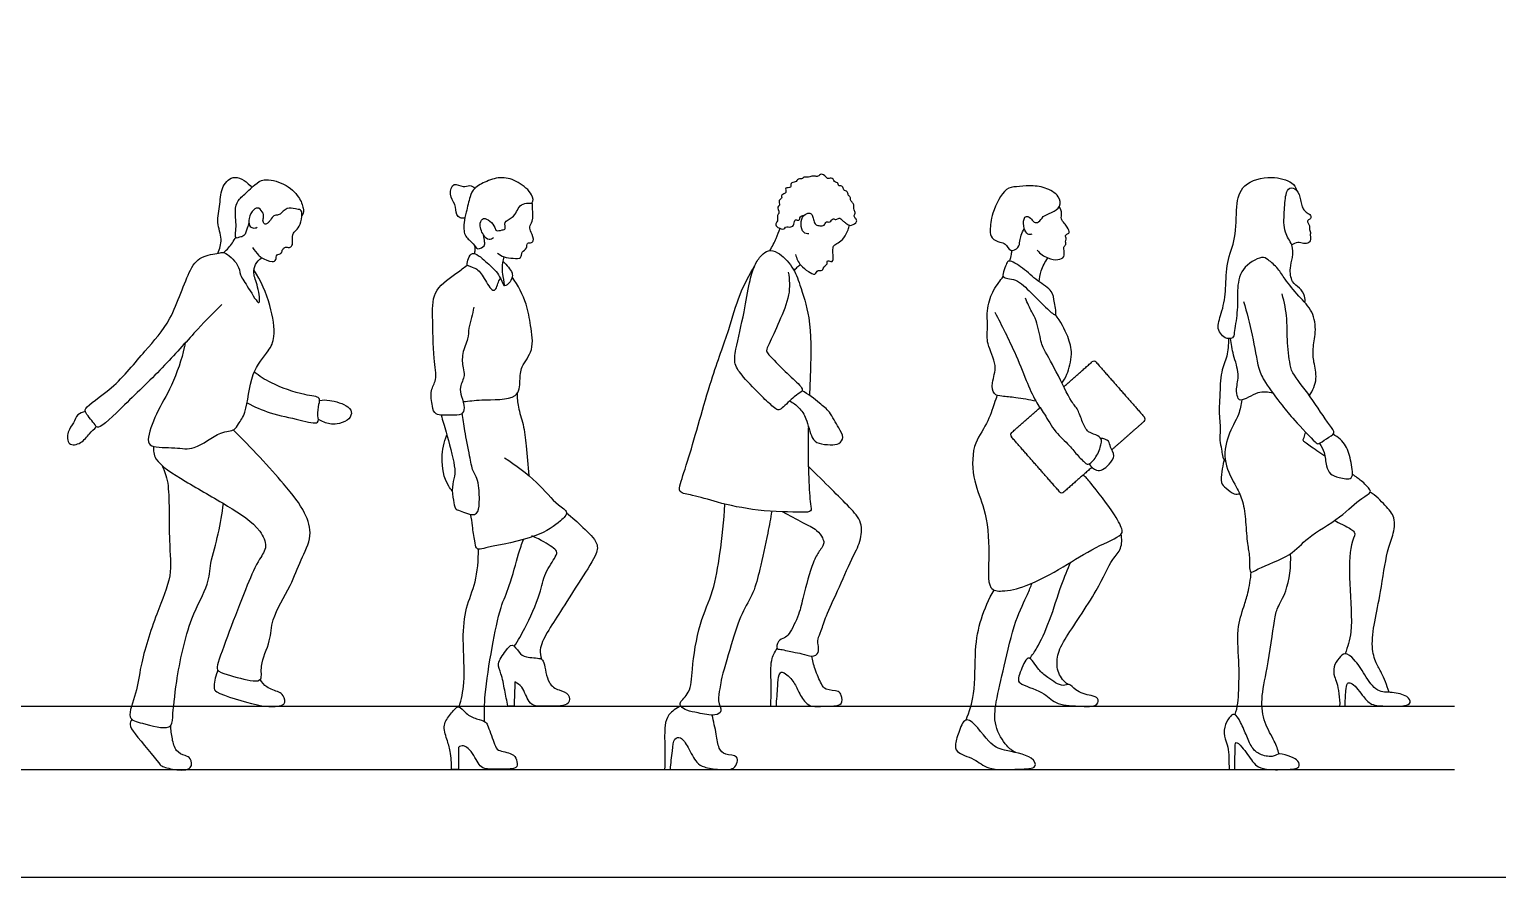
# Model space of a CAD drawing. Header units: millimetres. Extents: x 10.5 to 29.6, y 6 to 18.8.
# Drawn here: x 14.734 to 18.872, y 5.966 to 8.355 of the extents above; entities that cross this region are included whole.
import ezdxf

# ---------------------------------------------------------------- set-up
doc = ezdxf.new("R2010")
doc.units = ezdxf.units.MM
for name, color, linetype, true_color in [('AG-DIAGRAM', 7, 'Continuous', 0xfecc66), ('AG-GUIDE', 7, 'Continuous', 0xcccccc), ('AG-PEOPLE', 7, 'Continuous', 0x66ccff), ('X-VPRT', 6, 'Continuous', 0xff00ff)]:
    doc.layers.add(name, color=color, linetype=linetype, true_color=true_color)

msp = doc.modelspace()

# ---------------------------------------------------------------- linework, layer by layer
at = {"layer": 'AG-DIAGRAM'}
msp.add_line((10.8256, 6.2705), (18.7504, 6.2705), dxfattribs=at)
at = {"layer": 'AG-GUIDE'}
msp.add_line((10.8256, 6.4483), (18.7504, 6.4483), dxfattribs=at)
at = {"layer": 'AG-PEOPLE'}
for p, q in [((16.824, 6.4483), (16.8396, 6.4483)), ((18.4269, 6.4483), (18.4426, 6.4483)), ((18.1153, 6.2705), (18.1319, 6.2705))]:
    msp.add_line(p, q, dxfattribs=at)
for centre, start, end in [((17.7344, 7.4119), 41.2981, 131.2981), ((17.8701, 7.2574), 311.2981, 41.2981), ((17.5081, 7.2131), 131.2981, 221.2981), ((17.6438, 7.0586), 221.2981, 311.2981)]:
    msp.add_arc(centre, 0.00857, start, end, dxfattribs=at)
for points, knots in [([(16.9308, 7.7796), (16.9258, 7.7797), (16.9133, 7.781), (16.9067, 7.8071), (16.9137, 7.8329), (16.9312, 7.8392), (16.9405, 7.8346), (16.9432, 7.8236), (16.9465, 7.8102), (16.9509, 7.8041), (16.9615, 7.8014), (16.9753, 7.8013), (16.9787, 7.8162), (16.9913, 7.8093), (16.9984, 7.8256), (17.0077, 7.8165), (17.0168, 7.8273), (17.0246, 7.8168), (17.0313, 7.8127), (17.0403, 7.8053), (17.0503, 7.8009), (17.0689, 7.8132), (17.0637, 7.8226), (17.0563, 7.8284), (17.0639, 7.8376), (17.0577, 7.8467), (17.0573, 7.8536), (17.0588, 7.8618), (17.0527, 7.8681), (17.0475, 7.8749), (17.0493, 7.8812), (17.0423, 7.8875), (17.0416, 7.8913), (17.0383, 7.9012), (17.0298, 7.9001), (17.0272, 7.9114), (17.0216, 7.9151), (17.0142, 7.9127), (17.0127, 7.9261), (17.004, 7.9217), (16.9988, 7.9403), (16.9844, 7.9329), (16.9791, 7.9402), (16.9658, 7.9516), (16.957, 7.9386), (16.9467, 7.9434), (16.9335, 7.9402), (16.9274, 7.9377), (16.9169, 7.9405), (16.9136, 7.933), (16.901, 7.9354), (16.8966, 7.9291), (16.8937, 7.9242), (16.8768, 7.9242), (16.8837, 7.9067), (16.8603, 7.9117), (16.8712, 7.8932), (16.851, 7.891), (16.857, 7.8787), (16.8439, 7.8754), (16.851, 7.8586), (16.8401, 7.8562), (16.8501, 7.8383), (16.8404, 7.8315), (16.8438, 7.8195), (16.8414, 7.8131), (16.8356, 7.8052), (16.842, 7.7985), (16.8458, 7.7965), (16.8618, 7.7898), (16.864, 7.8014), (16.8813, 7.7962), (16.8906, 7.8052), (16.8907, 7.8223), (16.9053, 7.8143), (16.9051, 7.8294), (16.9135, 7.8308), (16.917, 7.8312)], [0, 0, 0, 0, 0.222481, 0.503371, 0.793571, 1.021314, 1.189683, 1.379512, 1.59263, 1.742878, 1.930186, 2.130686, 2.320515, 2.498543, 2.701899, 2.867371, 3.04728, 3.229662, 3.392927, 3.580421, 3.776, 3.983428, 4.144627, 4.306984, 4.480361, 4.659932, 4.811464, 4.968782, 5.135325, 5.298589, 5.436114, 5.600739, 5.719759, 5.890591, 6.037196, 6.218746, 6.36168, 6.498064, 6.674963, 6.811997, 7.027456, 7.222167, 7.386953, 7.603565, 7.796141, 7.976934, 8.184491, 8.334817, 8.508, 8.653067, 8.842861, 8.991107, 9.124794, 9.328367, 9.514847, 9.724062, 9.918524, 10.127484, 10.294838, 10.468433, 10.679909, 10.82719, 11.055013, 11.23195, 11.421134, 11.572727, 11.739592, 11.894287, 12.027272, 12.242801, 12.398311, 12.618374, 12.815233, 13.018048, 13.192782, 13.374942, 13.561235, 13.561235, 13.561235, 13.561235]), ([(15.2654, 7.7244), (15.2706, 7.7369), (15.2798, 7.7645), (15.2601, 7.8113), (15.2726, 7.8629), (15.274, 7.9135), (15.3131, 7.9514), (15.3497, 7.9244), (15.3609, 7.9098)], [0, 0, 0, 0, 0.364801, 0.761133, 1.175967, 1.582916, 1.95283, 2.378773, 2.378773, 2.378773, 2.378773]), ([(15.3528, 7.8114), (15.3516, 7.8061), (15.3482, 7.7966), (15.3416, 7.7711), (15.3269, 7.7709), (15.3163, 7.7648), (15.3135, 7.7803), (15.3196, 7.7999), (15.3103, 7.8522), (15.3255, 7.8779), (15.3381, 7.8882), (15.3697, 7.9188), (15.3951, 7.9364), (15.4542, 7.9239), (15.4954, 7.8859), (15.5063, 7.8532), (15.5083, 7.8399), (15.5021, 7.8304)], [0, 0, 0, 0, 0.24073, 0.527673, 0.743077, 0.920484, 1.114559, 1.391833, 1.820712, 2.130794, 2.371356, 2.758268, 3.084572, 3.528169, 3.972417, 4.316833, 4.547971, 4.547971, 4.547971, 4.547971]), ([(15.9615, 7.8236), (15.9572, 7.8227), (15.9475, 7.8232), (15.9361, 7.8336), (15.9367, 7.8643), (15.9147, 7.8872), (15.9281, 7.9282), (15.9569, 7.9076), (15.9749, 7.9188), (15.986, 7.9115), (15.9904, 7.9079)], [0, 0, 0, 0, 0.209707, 0.419239, 0.725162, 1.047172, 1.35911, 1.650704, 1.89891, 2.135095, 2.135095, 2.135095, 2.135095]), ([(16.0419, 7.7683), (16.0385, 7.7655), (16.0287, 7.7593), (16.0112, 7.7754), (16.0007, 7.8085), (16.0132, 7.8271), (16.0336, 7.8161), (16.0467, 7.7989), (16.0482, 7.7856), (16.0662, 7.7904), (16.0786, 7.7926), (16.0692, 7.8145), (16.0969, 7.8245), (16.1076, 7.8413), (16.1159, 7.8602), (16.1342, 7.867), (16.1561, 7.8633), (16.1525, 7.8945), (16.1125, 7.9274), (16.0668, 7.9422), (16.0233, 7.9289), (15.987, 7.9091), (15.9747, 7.8843), (15.966, 7.8405), (15.9582, 7.8125), (15.959, 7.7879), (15.9617, 7.7709), (15.9865, 7.7532), (15.9951, 7.7317), (16.0193, 7.7448), (16.0166, 7.7567), (16.016, 7.7699), (16.0139, 7.7761)], [0, 0, 0, 0, 0.209937, 0.469996, 0.806636, 1.037442, 1.289831, 1.561629, 1.742492, 1.972325, 2.152518, 2.38417, 2.669388, 2.929588, 3.182722, 3.431401, 3.66541, 3.931456, 4.344856, 4.738947, 5.122522, 5.483099, 5.780346, 6.162078, 6.478279, 6.755428, 6.986549, 7.299954, 7.550712, 7.805594, 7.995236, 8.251285, 8.251285, 8.251285, 8.251285]), ([(17.5591, 7.7785), (17.5557, 7.7776), (17.5467, 7.7759), (17.5359, 7.7946), (17.5352, 7.8203), (17.5435, 7.8316), (17.5603, 7.8216), (17.5644, 7.8101), (17.581, 7.8108), (17.5901, 7.831), (17.6154, 7.8383), (17.6423, 7.8546), (17.6375, 7.8885), (17.5966, 7.9118), (17.5533, 7.9162), (17.516, 7.9114), (17.4824, 7.9108), (17.4452, 7.8383), (17.4415, 7.7917), (17.4433, 7.7661), (17.4696, 7.7541), (17.4859, 7.7539), (17.4974, 7.7264), (17.5241, 7.7394), (17.5251, 7.7592), (17.5289, 7.7755), (17.5346, 7.7886), (17.5381, 7.7947)], [0, 0, 0, 0, 0.187835, 0.440497, 0.734835, 0.917855, 1.150566, 1.345745, 1.548281, 1.804914, 2.100112, 2.405967, 2.70566, 3.089074, 3.473029, 3.822604, 4.135173, 4.637694, 5.040544, 5.311332, 5.602433, 5.830464, 6.108215, 6.375292, 6.624099, 6.860776, 7.126003, 7.126003, 7.126003, 7.126003]), ([(18.3416, 7.3235), (18.3513, 7.3377), (18.366, 7.3708), (18.3533, 7.4175), (18.3501, 7.4557), (18.3617, 7.5026), (18.3537, 7.5623), (18.3116, 7.6027), (18.2723, 7.6506), (18.2552, 7.6809), (18.2259, 7.7071), (18.2062, 7.7181), (18.1447, 7.6822), (18.1379, 7.6186), (18.1403, 7.5592), (18.1293, 7.5034), (18.1284, 7.4834), (18.102, 7.4837), (18.0909, 7.4999), (18.0796, 7.518), (18.0984, 7.5647), (18.1072, 7.6258), (18.1063, 7.7003), (18.1369, 7.7674), (18.1335, 7.8548), (18.1501, 7.9242), (18.2343, 7.9447), (18.2918, 7.9279), (18.3039, 7.9106), (18.3049, 7.9028)], [0, 0, 0, 0, 0.410495, 0.801204, 1.152853, 1.548381, 1.979974, 2.417682, 2.8655, 3.209081, 3.557941, 3.812692, 4.260416, 4.709502, 5.162595, 5.591971, 5.817928, 6.075589, 6.324349, 6.572626, 6.962802, 7.421987, 7.911072, 8.400352, 8.935099, 9.389852, 9.905413, 10.355974, 10.634985, 10.634985, 10.634985, 10.634985]), ([(18.3289, 7.5858), (18.3296, 7.5918), (18.3299, 7.6046), (18.3148, 7.6285), (18.29, 7.6423), (18.2854, 7.6839), (18.2956, 7.7122), (18.2958, 7.7504), (18.2676, 7.783), (18.271, 7.8402), (18.2733, 7.8875), (18.2835, 7.9123), (18.3092, 7.9056), (18.3168, 7.8753), (18.319, 7.8592), (18.3258, 7.8459), (18.3354, 7.8379), (18.3454, 7.8334), (18.3469, 7.8208), (18.335, 7.8186), (18.3372, 7.8084), (18.3434, 7.8022), (18.3403, 7.7942), (18.3459, 7.783), (18.3435, 7.7771), (18.3457, 7.7666), (18.342, 7.7521), (18.3244, 7.7512), (18.3092, 7.757), (18.2968, 7.7516), (18.2917, 7.7481)], [0, 0, 0, 0, 0.243548, 0.538858, 0.837223, 1.188868, 1.508342, 1.847302, 2.21107, 2.640814, 3.04327, 3.306563, 3.55801, 3.870094, 4.106394, 4.318973, 4.52266, 4.749557, 4.91722, 5.083642, 5.24147, 5.402162, 5.570739, 5.762569, 5.901535, 6.087323, 6.292608, 6.515244, 6.746604, 6.993403, 6.993403, 6.993403, 6.993403]), ([(16.0535, 7.7249), (16.059, 7.7205), (16.0716, 7.7124), (16.0963, 7.7107), (16.1227, 7.7086), (16.1198, 7.7297), (16.1387, 7.7368), (16.1347, 7.7551), (16.1467, 7.753), (16.1586, 7.759), (16.1488, 7.7837), (16.1416, 7.7993), (16.1552, 7.8148), (16.1519, 7.8498), (16.1519, 7.8616), (16.1515, 7.8677)], [0, 0, 0, 0, 0.264029, 0.558469, 0.821968, 1.043883, 1.280916, 1.489334, 1.659607, 1.840833, 2.12188, 2.353937, 2.597262, 2.931276, 3.178429, 3.178429, 3.178429, 3.178429]), ([(15.3626, 7.7408), (15.3675, 7.7331), (15.3806, 7.719), (15.3876, 7.712), (15.418, 7.6972), (15.4306, 7.7053), (15.4291, 7.7225), (15.4454, 7.7222), (15.4457, 7.7336), (15.4529, 7.7392), (15.4552, 7.7436), (15.4675, 7.7393), (15.4762, 7.7459), (15.4761, 7.7617), (15.4755, 7.7824), (15.4905, 7.7921), (15.5006, 7.8115), (15.5037, 7.8409), (15.4984, 7.8474), (15.4831, 7.8499), (15.4591, 7.8558), (15.4421, 7.8329), (15.4309, 7.8324), (15.4198, 7.8298), (15.4117, 7.8138), (15.4059, 7.8101), (15.3982, 7.804), (15.3907, 7.8141), (15.3946, 7.8247), (15.3945, 7.8374), (15.3814, 7.8549), (15.3643, 7.8489), (15.3516, 7.8236), (15.3527, 7.8025), (15.3636, 7.7942), (15.3726, 7.796), (15.3762, 7.7979)], [0, 0, 0, 0, 0.300486, 0.495888, 0.816171, 1.013121, 1.223818, 1.419856, 1.595523, 1.764167, 1.87809, 2.069826, 2.241525, 2.465833, 2.71898, 2.946521, 3.219194, 3.523334, 3.671304, 3.891217, 4.167444, 4.454519, 4.638816, 4.82505, 5.059414, 5.216251, 5.373517, 5.547834, 5.736453, 5.940202, 6.187753, 6.403858, 6.70511, 6.960208, 7.154363, 7.355865, 7.355865, 7.355865, 7.355865]), ([(17.5746, 7.7329), (17.5826, 7.7236), (17.6031, 7.7093), (17.632, 7.7042), (17.6527, 7.7133), (17.6501, 7.7323), (17.6489, 7.7443), (17.6577, 7.7499), (17.6522, 7.7576), (17.6579, 7.7639), (17.6527, 7.7748), (17.658, 7.7789), (17.668, 7.7819), (17.6592, 7.7991), (17.6514, 7.8088), (17.6397, 7.8217), (17.6458, 7.8367), (17.6402, 7.8503), (17.6367, 7.8563)], [0, 0, 0, 0, 0.349845, 0.659424, 0.906384, 1.143496, 1.339875, 1.502582, 1.654114, 1.809429, 1.993875, 2.130178, 2.290165, 2.517228, 2.73587, 2.960068, 3.179462, 3.443723, 3.443723, 3.443723, 3.443723]), ([(16.8211, 7.7319), (16.8277, 7.7431), (16.8394, 7.7664), (16.8466, 7.7853), (16.8499, 7.7949)], [0, 0, 0, 0, 0.3578642, 0.6731828, 0.6731828, 0.6731828, 0.6731828]), ([(16.8931, 7.7214), (16.896, 7.7105), (16.9064, 7.6893), (16.9278, 7.6743), (16.9489, 7.6604), (16.9555, 7.6796), (16.9704, 7.673), (16.9724, 7.6894), (16.985, 7.6927), (16.98, 7.7066), (16.9936, 7.7004), (17.0011, 7.7029), (16.9991, 7.7217), (16.9984, 7.7347), (17.0004, 7.7485), (17.0145, 7.7531), (17.0306, 7.7675), (17.0408, 7.7882), (17.0442, 7.7995), (17.0452, 7.8036)], [0, 0, 0, 0, 0.333418, 0.635192, 0.887644, 1.099297, 1.287519, 1.489958, 1.677501, 1.842938, 2.027384, 2.169105, 2.404161, 2.623025, 2.82002, 3.028583, 3.293894, 3.584984, 3.751851, 3.751851, 3.751851, 3.751851]), ([(15.2818, 7.7267), (15.2867, 7.7309), (15.2965, 7.7397), (15.3105, 7.7594), (15.3159, 7.7701)], [0, 0, 0, 0, 0.2534199, 0.5970077, 0.5970077, 0.5970077, 0.5970077]), ([(15.9887, 7.7238), (15.9896, 7.7272), (15.9906, 7.7344), (15.9903, 7.741), (15.9898, 7.7442)], [0, 0, 0, 0, 0.1886446, 0.3689843, 0.3689843, 0.3689843, 0.3689843]), ([(15.2767, 7.5806), (15.2538, 7.5577), (15.2072, 7.5112), (15.1149, 7.4048), (15.0113, 7.3074), (14.9299, 7.2255), (14.9193, 7.2418), (14.8926, 7.2735), (14.8878, 7.291), (14.9773, 7.346), (15.059, 7.4512), (15.1375, 7.5321), (15.1811, 7.6789), (15.2194, 7.7198), (15.2721, 7.7243), (15.2842, 7.7302), (15.3265, 7.6933), (15.3263, 7.6621), (15.3505, 7.631), (15.3892, 7.5616), (15.3787, 7.6351), (15.3634, 7.6664), (15.3699, 7.6942), (15.382, 7.7073), (15.389, 7.7122)], [0, 0, 0, 0, 0.564674, 1.238724, 1.961206, 2.523943, 2.719908, 3.089081, 3.293172, 3.845683, 4.52397, 5.141632, 5.838369, 6.268144, 6.658212, 6.859085, 7.261229, 7.573929, 7.956425, 8.358707, 8.737541, 9.102414, 9.389569, 9.679291, 9.679291, 9.679291, 9.679291]), ([(15.9679, 7.691), (15.9678, 7.6973), (15.9709, 7.7087), (15.9821, 7.7342), (16.0222, 7.7006), (16.0501, 7.6737), (16.0617, 7.6561), (16.0762, 7.6197), (16.0691, 7.6628), (16.0662, 7.6816), (16.069, 7.7042), (16.0719, 7.7144)], [0, 0, 0, 0, 0.250424, 0.498185, 0.87583, 1.244352, 1.52898, 1.797616, 2.091871, 2.373991, 2.698029, 2.698029, 2.698029, 2.698029]), ([(16.069, 7.7011), (16.0747, 7.6964), (16.0844, 7.686), (16.0962, 7.6691), (16.0954, 7.6545), (16.0848, 7.6349), (16.0723, 7.6328)], [0, 0, 0, 0, 0.311568, 0.601874, 0.858468, 1.185619, 1.185619, 1.185619, 1.185619]), ([(16.8731, 7.6713), (16.8765, 7.6502), (16.8792, 7.6056), (16.8483, 7.5342), (16.8208, 7.4722), (16.809, 7.4504), (16.8188, 7.4372), (16.8403, 7.4159), (16.8782, 7.377), (16.9161, 7.3451), (16.9099, 7.3327), (16.888, 7.3221), (16.8578, 7.2882), (16.8438, 7.281), (16.8282, 7.2934), (16.7969, 7.3225), (16.7464, 7.3741), (16.7187, 7.412), (16.7247, 7.4573), (16.7502, 7.5598), (16.7614, 7.6391), (16.7764, 7.6894), (16.7955, 7.7192), (16.8168, 7.7346), (16.846, 7.7291), (16.8886, 7.686), (16.9063, 7.6334), (16.9386, 7.5389), (16.9369, 7.4238), (16.9336, 7.3471), (16.9326, 7.3248)], [0, 0, 0, 0, 0.458506, 0.968929, 1.443647, 1.705966, 1.913837, 2.224974, 2.666922, 3.051425, 3.219401, 3.50172, 3.891833, 4.098445, 4.329194, 4.708076, 5.202692, 5.580533, 5.95234, 6.544146, 7.068272, 7.476435, 7.811408, 8.088821, 8.382161, 8.815213, 9.242754, 9.803079, 10.50938, 10.789721, 10.789721, 10.789721, 10.789721]), ([(17.479, 7.6589), (17.4764, 7.6631), (17.4809, 7.6787), (17.4878, 7.6956), (17.4953, 7.7083), (17.5379, 7.6817), (17.5729, 7.6467), (17.6202, 7.6201), (17.6212, 7.5885), (17.6333, 7.54), (17.5992, 7.5714), (17.5603, 7.6106), (17.5132, 7.6571), (17.4829, 7.6526), (17.479, 7.6589)], [0, 0, 0, 0, 0.259288, 0.513616, 0.692466, 1.068037, 1.500111, 1.901241, 2.233356, 2.563828, 2.864685, 3.314386, 3.70957, 4.105339, 4.105339, 4.105339, 4.105339]), ([(17.4972, 7.7027), (17.4993, 7.7088), (17.5023, 7.7215), (17.5028, 7.729), (17.503, 7.7327)], [0, 0, 0, 0, 0.2537972, 0.4471825, 0.4471825, 0.4471825, 0.4471825]), ([(17.5804, 7.6443), (17.5811, 7.6547), (17.5845, 7.6755), (17.5966, 7.7003), (17.6045, 7.7114)], [0, 0, 0, 0, 0.3217624, 0.6899381, 0.6899381, 0.6899381, 0.6899381]), ([(15.1731, 7.4716), (15.1724, 7.4675), (15.1663, 7.434), (15.137, 7.3487), (15.0923, 7.2783), (15.0641, 7.2018), (15.0767, 7.1753), (15.1477, 7.1795), (15.1998, 7.1659), (15.269, 7.2246), (15.3134, 7.2236), (15.3233, 7.2459), (15.3494, 7.277), (15.3538, 7.3882), (15.4092, 7.4472), (15.4291, 7.4901), (15.4152, 7.5824), (15.3868, 7.6471), (15.3669, 7.6778)], [0.353675, 0.353675, 0.353675, 0.353675, 0.441451, 1.047078, 1.595881, 2.092457, 2.351895, 2.812578, 3.237899, 3.765515, 4.125518, 4.377638, 4.731532, 5.327799, 5.835422, 6.21385, 6.752086, 7.352072, 7.352072, 7.352072, 7.352072]), ([(15.9864, 7.5723), (15.9846, 7.5626), (15.9812, 7.5432), (15.9712, 7.5131), (15.9718, 7.4829), (15.952, 7.4432), (15.9549, 7.402), (15.9637, 7.3804), (15.9447, 7.3474), (15.9518, 7.3218), (15.9626, 7.2903), (15.9538, 7.2666), (15.921, 7.2694), (15.8768, 7.2661), (15.8689, 7.2947), (15.8631, 7.3389), (15.8845, 7.3692), (15.8722, 7.4312), (15.8707, 7.5465), (15.8698, 7.6238), (15.9404, 7.6689), (15.9581, 7.684), (15.9679, 7.691)], [0, 0, 0, 0, 0.313123, 0.632564, 0.945399, 1.326552, 1.689428, 1.959506, 2.294751, 2.591052, 2.920533, 3.173174, 3.49186, 3.856932, 4.141571, 4.519357, 4.850847, 5.296145, 5.921697, 6.416607, 6.912822, 7.257488, 7.257488, 7.257488, 7.257488]), ([(15.9567, 7.3066), (15.9743, 7.308), (16.0048, 7.3143), (16.115, 7.3086), (16.1167, 7.3664), (16.1183, 7.4067), (16.1589, 7.4514), (16.1458, 7.5227), (16.1382, 7.5823), (16.1115, 7.6347), (16.0947, 7.6578)], [0, 0, 0, 0, 0.417917, 0.976476, 1.354629, 1.718785, 2.144173, 2.617225, 3.06966, 3.601936, 3.601936, 3.601936, 3.601936]), ([(15.9679, 7.691), (15.979, 7.6859), (15.9955, 7.684), (16.0163, 7.6555), (16.0375, 7.6156), (16.051, 7.6237), (16.0533, 7.6402), (16.059, 7.6492), (16.0618, 7.6539)], [0, 0, 0, 0, 0.269744, 0.656049, 1.058846, 1.250175, 1.503311, 1.758556, 1.758556, 1.758556, 1.758556]), ([(16.9296, 7.2368), (16.9293, 7.2223), (16.928, 7.1415), (16.9322, 7.0253), (16.9407, 6.9954), (16.9043, 6.9948), (16.7846, 6.9972), (16.6762, 7.0212), (16.6083, 7.0432), (16.5626, 7.0487), (16.5697, 7.081), (16.5966, 7.1562), (16.6536, 7.3693), (16.7057, 7.5044), (16.7332, 7.6085), (16.763, 7.6637), (16.7788, 7.6899)], [11.146004, 11.146004, 11.146004, 11.146004, 11.315932, 12.070887, 12.325419, 12.615249, 13.24877, 13.869015, 14.358149, 14.702048, 14.970597, 15.479491, 16.337591, 17.042593, 17.625123, 18.174409, 18.174409, 18.174409, 18.174409]), ([(16.8898, 7.6752), (16.8922, 7.6789), (16.8978, 7.6858), (16.904, 7.6904), (16.9072, 7.6925)], [0, 0, 0, 0, 0.2079671, 0.4018579, 0.4018579, 0.4018579, 0.4018579]), ([(17.571, 7.3077), (17.5523, 7.3118), (17.5156, 7.3184), (17.4769, 7.3212), (17.4494, 7.3251), (17.4455, 7.3626), (17.4652, 7.4091), (17.4295, 7.4692), (17.4365, 7.514), (17.4304, 7.5694), (17.4497, 7.6202), (17.4657, 7.6412), (17.4745, 7.6534), (17.479, 7.6589)], [0, 0, 0, 0, 0.436099, 0.798675, 1.072503, 1.393241, 1.798456, 2.260349, 2.645009, 3.074618, 3.494426, 3.788429, 4.055277, 4.055277, 4.055277, 4.055277]), ([(17.455, 7.5583), (17.4747, 7.5217), (17.511, 7.4482), (17.5423, 7.3692), (17.5685, 7.3076), (17.5959, 7.2724), (17.6237, 7.2196), (17.6659, 7.185), (17.6877, 7.1546), (17.711, 7.1323), (17.7192, 7.1273), (17.744, 7.1504), (17.754, 7.1843), (17.7577, 7.1983), (17.7463, 7.2127), (17.7159, 7.2185), (17.7013, 7.2486), (17.6903, 7.285), (17.6676, 7.3077), (17.6307, 7.3899), (17.5902, 7.4585), (17.5852, 7.4764), (17.5735, 7.5368), (17.5588, 7.5582), (17.547, 7.5853), (17.5411, 7.5981)], [0, 0, 0, 0, 0.643667, 1.179938, 1.641151, 2.025153, 2.467036, 2.891021, 3.251638, 3.569625, 3.721904, 4.038547, 4.388953, 4.596448, 4.822658, 5.131994, 5.457741, 5.805868, 6.12638, 6.681625, 7.189655, 7.448234, 7.885492, 8.19389, 8.568733, 8.568733, 8.568733, 8.568733]), ([(18.1561, 7.5888), (18.1652, 7.5573), (18.1821, 7.4974), (18.1962, 7.3999), (18.2154, 7.361), (18.2665, 7.2938), (18.2959, 7.2571), (18.356, 7.1939), (18.3679, 7.1849), (18.389, 7.2033), (18.4189, 7.217), (18.3935, 7.2445), (18.3467, 7.3209), (18.2919, 7.386), (18.2856, 7.4181), (18.2773, 7.4924), (18.2802, 7.5395), (18.2712, 7.5874), (18.2649, 7.61)], [0, 0, 0, 0, 0.568291, 1.12376, 1.508276, 2.016244, 2.445548, 2.96824, 3.160887, 3.453131, 3.746419, 4.039232, 4.600236, 5.123162, 5.450191, 5.933371, 6.340845, 6.822219, 6.822219, 6.822219, 6.822219]), ([(17.6442, 7.3588), (17.6496, 7.3667), (17.6602, 7.3829), (17.6758, 7.4426), (17.6622, 7.4901), (17.6406, 7.5335), (17.6258, 7.552)], [0, 0, 0, 0, 0.30923, 0.748129, 1.156758, 1.643324, 1.643324, 1.643324, 1.643324]), ([(18.1133, 7.4843), (18.1135, 7.4678), (18.1117, 7.4334), (18.0904, 7.391), (18.09, 7.3232), (18.0857, 7.2799), (18.092, 7.229), (18.0873, 7.1971), (18.0955, 7.174), (18.0955, 7.1479), (18.1053, 7.1378)], [0, 0, 0, 0, 0.425032, 0.841919, 1.331679, 1.740243, 2.168176, 2.504803, 2.810463, 3.141004, 3.141004, 3.141004, 3.141004]), ([(18.2388, 7.3307), (18.2249, 7.3331), (18.1981, 7.339), (18.1482, 7.3038), (18.1381, 7.3193), (18.1344, 7.3442), (18.1462, 7.3846), (18.1259, 7.4381), (18.1221, 7.469), (18.1197, 7.4846)], [0, 0, 0, 0, 0.371793, 0.786575, 0.981676, 1.262438, 1.63001, 2.058042, 2.452383, 2.452383, 2.452383, 2.452383]), ([(15.3478, 7.3031), (15.3687, 7.2923), (15.4124, 7.272), (15.4905, 7.2574), (15.5538, 7.24), (15.5452, 7.2687), (15.5495, 7.2979), (15.5565, 7.3214), (15.5045, 7.3238), (15.4139, 7.357), (15.3832, 7.3785), (15.3679, 7.3899)], [0, 0, 0, 0, 0.48222, 1.015392, 1.420016, 1.664835, 1.989736, 2.22428, 2.595563, 3.166725, 3.599787, 3.599787, 3.599787, 3.599787]), ([(16.1088, 7.3299), (16.1091, 7.317), (16.1103, 7.2907), (16.1281, 7.241), (16.134, 7.1813), (16.1399, 7.1261), (16.1416, 7.0981)], [0, 0, 0, 0, 0.357314, 0.767728, 1.215873, 1.742953, 1.742953, 1.742953, 1.742953]), ([(16.8766, 7.3085), (16.8864, 7.3037), (16.905, 7.29), (16.9255, 7.2599), (16.9365, 7.2039), (16.9583, 7.1869), (16.9911, 7.185), (17.0168, 7.1852), (17.0318, 7.2071), (17.0135, 7.2333), (16.9902, 7.2804), (16.9621, 7.3003), (16.9292, 7.3295), (16.9116, 7.337)], [0, 0, 0, 0, 0.327363, 0.675772, 1.101074, 1.387992, 1.711644, 1.997273, 2.253064, 2.562589, 2.97794, 3.3416, 3.776028, 3.776028, 3.776028, 3.776028]), ([(17.4612, 7.3244), (17.4587, 7.3165), (17.453, 7.3004), (17.4341, 7.2406), (17.3882, 7.1839), (17.3931, 7.0791), (17.4301, 7.0047), (17.443, 6.8841), (17.4305, 6.7756), (17.4798, 6.7709), (17.5475, 6.7848), (17.6504, 6.8411), (17.732, 6.8948), (17.8124, 6.928), (17.8156, 6.9461), (17.7936, 6.9904), (17.7259, 7.0778), (17.7118, 7.0928), (17.7047, 7.1006)], [0, 0, 0, 0, 0.287052, 0.732176, 1.225369, 1.792319, 2.32021, 2.968712, 3.529698, 3.863362, 4.342112, 4.965069, 5.563592, 6.073739, 6.276161, 6.67566, 7.284199, 7.608892, 7.608892, 7.608892, 7.608892]), ([(15.5523, 7.3103), (15.5617, 7.3113), (15.5796, 7.3129), (15.6341, 7.2966), (15.6455, 7.2734), (15.631, 7.2513), (15.601, 7.2427), (15.5807, 7.2429), (15.5582, 7.2504), (15.5486, 7.2565)], [0, 0, 0, 0, 0.304283, 0.725976, 0.989508, 1.26198, 1.574778, 1.836412, 2.171381, 2.171381, 2.171381, 2.171381]), ([(18.1514, 7.3113), (18.149, 7.2975), (18.1444, 7.2689), (18.1086, 7.2102), (18.0965, 7.1348), (18.1363, 7.0669), (18.1554, 7.0266), (18.1628, 6.9682), (18.1656, 6.9058), (18.1747, 6.8724), (18.1697, 6.8166), (18.2013, 6.8407), (18.2931, 6.871), (18.334, 6.9265), (18.4295, 6.9772), (18.4828, 7.0336), (18.5172, 7.0499), (18.5099, 7.0626), (18.4921, 7.0817), (18.4724, 7.0953), (18.4632, 7.1013)], [0, 0, 0, 0, 0.370172, 0.839641, 1.334173, 1.830496, 2.212852, 2.650681, 3.099195, 3.459005, 3.822945, 4.099602, 4.662734, 5.144658, 5.734972, 6.251957, 6.564644, 6.740482, 7.063858, 7.299864, 7.299864, 7.299864, 7.299864]), ([(14.8919, 7.2786), (14.8843, 7.2772), (14.8679, 7.2717), (14.8594, 7.2453), (14.8405, 7.2239), (14.8404, 7.1798), (14.8825, 7.1879), (14.9024, 7.2172), (14.9166, 7.2296), (14.9231, 7.2363)], [0, 0, 0, 0, 0.274235, 0.563773, 0.877676, 1.204004, 1.521303, 1.86429, 2.16749, 2.16749, 2.16749, 2.16749]), ([(15.8944, 7.2687), (15.8995, 7.2527), (15.9083, 7.2234), (15.9341, 7.1264), (15.9339, 7.0978), (15.9234, 7.0652), (15.9289, 7.0305), (15.9329, 7.0034), (15.9479, 7.0003), (15.9938, 6.9792), (16.0039, 7.014), (16.0016, 7.062), (15.9974, 7.0903), (15.9824, 7.1117), (15.9749, 7.1551), (15.9607, 7.2253), (15.9564, 7.2574), (15.9543, 7.2738)], [0, 0, 0, 0, 0.407607, 0.974222, 1.285375, 1.609468, 1.957856, 2.237771, 2.456866, 2.830146, 3.125249, 3.532349, 3.836909, 4.11724, 4.497304, 4.985414, 5.389926, 5.389926, 5.389926, 5.389926]), ([(15.0833, 7.1807), (15.084, 7.1687), (15.0829, 7.1381), (15.1791, 7.0783), (15.2892, 7.0162), (15.3816, 6.9566), (15.4071, 6.8961), (15.3781, 6.8599), (15.3463, 6.7866), (15.3044, 6.6782), (15.2669, 6.5769), (15.2595, 6.5475), (15.2941, 6.5378), (15.3618, 6.5162), (15.3926, 6.5223), (15.3817, 6.5658), (15.4167, 6.6338), (15.4134, 6.6936), (15.4731, 6.7891), (15.4964, 6.8578), (15.5343, 6.9272), (15.5111, 7.0009), (15.4496, 7.0786), (15.3584, 7.1791), (15.3083, 7.227)], [0, 0, 0, 0, 0.344041, 0.92652, 1.601255, 2.20526, 2.524597, 2.85813, 3.374399, 4.014046, 4.608742, 4.874927, 5.190089, 5.686274, 5.955495, 6.299404, 6.792597, 7.238021, 7.831742, 8.339304, 8.812158, 9.252667, 9.828471, 10.654872, 10.654872, 10.654872, 10.654872]), ([(15.9261, 7.055), (15.9226, 7.0592), (15.902, 7.0862), (15.893, 7.148), (15.9026, 7.1922), (15.9109, 7.2128)], [4.812397, 4.812397, 4.812397, 4.812397, 4.911584, 5.431255, 5.900106, 5.900106, 5.900106, 5.900106]), ([(17.7211, 7.1312), (17.7255, 7.1233), (17.7409, 7.1105), (17.7597, 7.1135), (17.7772, 7.1298), (17.7972, 7.154), (17.7786, 7.1777), (17.779, 7.1973), (17.761, 7.2029), (17.7533, 7.203)], [0, 0, 0, 0, 0.300328, 0.535992, 0.819341, 1.121343, 1.414718, 1.655748, 1.933394, 1.933394, 1.933394, 1.933394]), ([(18.3855, 7.1526), (18.3774, 7.1581), (18.3541, 7.1743), (18.3316, 7.1898), (18.3221, 7.1976), (18.3275, 7.2061), (18.3297, 7.2155), (18.3312, 7.2203)], [7.878749, 7.878749, 7.878749, 7.878749, 8.056161, 8.418878, 8.590441, 8.754921, 8.977866, 8.977866, 8.977866, 8.977866]), ([(18.3701, 7.1891), (18.3754, 7.1809), (18.3855, 7.164), (18.3881, 7.1264), (18.3989, 7.1007), (18.4238, 7.0932), (18.4703, 7.0819), (18.458, 7.1387), (18.4491, 7.1842), (18.4223, 7.2067), (18.4084, 7.2146)], [0, 0, 0, 0, 0.308937, 0.659382, 0.946307, 1.24156, 1.575769, 1.950378, 2.35435, 2.750467, 2.750467, 2.750467, 2.750467]), ([(15.1082, 7.1265), (15.1145, 7.1104), (15.1313, 7.0788), (15.1252, 6.9118), (15.1389, 6.8157), (15.0908, 6.7095), (15.0446, 6.5638), (15.0401, 6.4909), (15.0044, 6.4115), (15.0529, 6.4012), (15.1351, 6.3775), (15.1384, 6.4239), (15.1474, 6.523), (15.1828, 6.6946), (15.2409, 6.7889), (15.2428, 6.8521), (15.2691, 6.9356), (15.2772, 6.9911), (15.2811, 7.0196)], [0, 0, 0, 0, 0.412204, 1.13973, 1.712316, 2.323437, 3.02823, 3.540029, 4.01297, 4.371182, 4.867485, 5.180371, 5.756401, 6.527194, 7.120479, 7.564253, 8.093509, 8.625216, 8.625216, 8.625216, 8.625216]), ([(16.0733, 7.1483), (16.1049, 7.1274), (16.1642, 7.0843), (16.2182, 7.0165), (16.2571, 6.9961), (16.2283, 6.9665), (16.166, 6.9214), (16.0186, 6.8964), (15.9934, 6.886), (15.9891, 6.9164), (15.983, 6.9523), (15.9807, 6.9786), (15.9775, 6.9892)], [0, 0, 0, 0, 0.612775, 1.151642, 1.475063, 1.782669, 2.291308, 2.908019, 3.33994, 3.604768, 3.981699, 4.247233, 4.247233, 4.247233, 4.247233]), ([(16.8576, 6.9963), (16.8763, 6.9866), (16.9117, 6.966), (16.9532, 6.9475), (16.9697, 6.9239), (16.9744, 6.9091), (16.9695, 6.8974), (16.9588, 6.8839), (16.94, 6.8515), (16.9144, 6.7577), (16.9056, 6.7103), (16.8775, 6.6524), (16.8632, 6.6408), (16.8422, 6.6347), (16.8388, 6.6081), (16.8498, 6.6103), (16.8865, 6.6003), (16.9107, 6.598), (16.9389, 6.5862), (16.9621, 6.5974), (16.9563, 6.6226), (16.9554, 6.6378), (16.9674, 6.663), (16.9795, 6.7062), (17.0131, 6.7734), (17.0503, 6.8627), (17.0773, 6.9106), (17.084, 6.9676), (17.0445, 7.0105), (16.9943, 7.0604), (16.9515, 7.1028), (16.9296, 7.1242)], [0, 0, 0, 0, 0.455832, 0.840282, 1.138203, 1.354635, 1.548261, 1.776003, 2.125922, 2.686978, 3.110835, 3.553805, 3.796431, 4.052222, 4.308967, 4.463924, 4.813555, 5.110952, 5.419465, 5.675678, 5.946493, 6.170343, 6.461347, 6.842063, 7.345327, 7.911045, 8.339162, 8.747056, 9.168982, 9.654708, 10.203332, 10.203332, 10.203332, 10.203332]), ([(18.1005, 7.1404), (18.0978, 7.1302), (18.095, 7.1103), (18.0899, 7.0777), (18.1064, 7.0631), (18.1289, 7.0434), (18.1402, 7.0461), (18.1452, 7.0473)], [0, 0, 0, 0, 0.322279, 0.636415, 0.898144, 1.202704, 1.425838, 1.425838, 1.425838, 1.425838]), ([(18.5661, 6.4877), (18.5599, 6.5081), (18.5459, 6.5431), (18.5281, 6.5696), (18.515, 6.6173), (18.5253, 6.6895), (18.5433, 6.7682), (18.5588, 6.8844), (18.578, 6.9269), (18.5858, 6.9806), (18.5569, 7.0129), (18.5283, 7.0427), (18.513, 7.0515)], [0.014087, 0.014087, 0.014087, 0.014087, 0.431314, 0.754623, 1.140147, 1.618404, 2.143673, 2.727783, 3.121038, 3.507766, 3.853765, 4.206867, 4.206867, 4.206867, 4.206867]), ([(16.8265, 6.9979), (16.8231, 6.9779), (16.8142, 6.9291), (16.793, 6.8347), (16.777, 6.7687), (16.7384, 6.7084), (16.7136, 6.6253), (16.682, 6.5228), (16.6816, 6.4986), (16.6712, 6.4639), (16.69, 6.4338), (16.6649, 6.4192), (16.619, 6.43), (16.5876, 6.4354), (16.5743, 6.444), (16.5682, 6.4518), (16.5656, 6.4607), (16.6007, 6.4887), (16.6005, 6.556), (16.6205, 6.6827), (16.664, 6.7725), (16.6813, 6.8797), (16.6924, 6.9713), (16.6946, 7.018)], [-5.231897, -5.231897, -5.231897, -5.231897, -4.837699, -4.25322, -3.780862, -3.310946, -2.758364, -2.174877, -1.891371, -1.558696, -1.24782, -0.990723, -0.595382, -0.268261, 0, 0, 0.18427, 0.532467, 0.998525, 1.647347, 2.221588, 2.812337, 3.490756, 3.490756, 3.490756, 3.490756]), ([(16.2475, 6.9932), (16.2641, 6.9808), (16.2924, 6.9542), (16.3403, 6.9094), (16.3306, 6.8689), (16.2796, 6.7933), (16.2319, 6.7157), (16.1923, 6.6561), (16.1698, 6.6111), (16.175, 6.5907), (16.1771, 6.5814)], [0, 0, 0, 0, 0.459907, 0.909382, 1.255004, 1.810652, 2.376103, 2.879505, 3.362997, 3.674812, 3.674812, 3.674812, 3.674812]), ([(18.4122, 6.9716), (18.4196, 6.9682), (18.435, 6.9603), (18.4644, 6.9452), (18.4726, 6.933), (18.4541, 6.9001), (18.4535, 6.7895), (18.4654, 6.6583), (18.4495, 6.6164), (18.4423, 6.5962)], [0.037307, 0.037307, 0.037307, 0.037307, 0.28682, 0.596139, 0.773469, 1.088997, 1.650806, 2.303306, 2.758271, 2.758271, 2.758271, 2.758271]), ([(16.017, 6.4052), (16.0165, 6.4306), (16.016, 6.4823), (16.0376, 6.6131), (16.06, 6.7271), (16.0882, 6.7848), (16.1121, 6.8784), (16.1219, 6.9047), (16.1266, 6.9183)], [0, 0, 0, 0, 0.501161, 1.16645, 1.783167, 2.252196, 2.805362, 3.182137, 3.182137, 3.182137, 3.182137]), ([(16.1007, 6.6174), (16.1118, 6.635), (16.1329, 6.669), (16.1753, 6.7624), (16.1835, 6.821), (16.2181, 6.8694), (16.223, 6.8857), (16.2071, 6.8975), (16.1769, 6.9167), (16.1504, 6.9283)], [0, 0, 0, 0, 0.461284, 1.106637, 1.565595, 1.983972, 2.250236, 2.511619, 2.908728, 2.908728, 2.908728, 2.908728]), ([(17.6614, 6.5096), (17.6503, 6.5181), (17.6304, 6.5403), (17.6287, 6.59), (17.6501, 6.638), (17.747, 6.775), (17.7821, 6.8614), (17.8138, 6.8903), (17.8135, 6.9205), (17.8108, 6.9335)], [0, 0, 0, 0, 0.372899, 0.758686, 1.172474, 1.851852, 2.411407, 2.770254, 3.134301, 3.134301, 3.134301, 3.134301]), ([(15.9456, 6.4459), (15.9515, 6.4686), (15.9636, 6.5144), (15.954, 6.6374), (15.9619, 6.7253), (15.9949, 6.7977), (16, 6.8601), (15.9999, 6.8911)], [0, 0, 0, 0, 0.48181, 1.115659, 1.658196, 2.163282, 2.716731, 2.716731, 2.716731, 2.716731]), ([(18.2565, 6.3141), (18.2524, 6.3263), (18.2446, 6.3514), (18.2115, 6.402), (18.2042, 6.4721), (18.2237, 6.5536), (18.2421, 6.6882), (18.2504, 6.7266), (18.281, 6.7734), (18.2909, 6.8431), (18.2886, 6.8783)], [0, 0, 0, 0, 0.355194, 0.793821, 1.260879, 1.802501, 2.465249, 2.820609, 3.232968, 3.822617, 3.822617, 3.822617, 3.822617]), ([(17.5536, 6.5836), (17.5608, 6.5932), (17.5755, 6.6129), (17.6104, 6.6866), (17.6422, 6.7926), (17.6602, 6.8339), (17.669, 6.8542)], [0, 0, 0, 0, 0.344983, 0.860145, 1.37367, 1.84274, 1.84274, 1.84274, 1.84274]), ([(17.5139, 6.318), (17.5047, 6.3234), (17.486, 6.3352), (17.4507, 6.3945), (17.4576, 6.4633), (17.4826, 6.5626), (17.5089, 6.6855), (17.5472, 6.7618), (17.556, 6.7846), (17.5604, 6.7951)], [0, 0, 0, 0, 0.325826, 0.785258, 1.258197, 1.843921, 2.502248, 3.025486, 3.362361, 3.362361, 3.362361, 3.362361]), ([(18.1324, 6.4248), (18.1357, 6.4352), (18.1412, 6.4573), (18.1424, 6.4965), (18.1454, 6.5657), (18.1347, 6.6625), (18.1566, 6.7285), (18.1693, 6.7668), (18.1761, 6.8066), (18.1778, 6.8263)], [0, 0, 0, 0, 0.3282, 0.680969, 1.158823, 1.730433, 2.199425, 2.563612, 3.005209, 3.005209, 3.005209, 3.005209]), ([(17.3742, 6.4097), (17.3833, 6.4338), (17.4012, 6.4826), (17.3972, 6.6069), (17.4136, 6.6942), (17.4381, 6.7504), (17.453, 6.7759)], [0, 0, 0, 0, 0.506414, 1.141858, 1.691237, 2.233791, 2.233791, 2.233791, 2.233791]), ([(16.1024, 6.5169), (16.1095, 6.5129), (16.1251, 6.5053), (16.1395, 6.4593), (16.1612, 6.4471), (16.2008, 6.4491), (16.2592, 6.4482), (16.2561, 6.4852), (16.2254, 6.4937), (16.1934, 6.5102), (16.1865, 6.5714), (16.1763, 6.5859), (16.1325, 6.584), (16.1144, 6.5981), (16.095, 6.6301), (16.0757, 6.6029), (16.0497, 6.5685), (16.0657, 6.5402), (16.0734, 6.4926), (16.0798, 6.464), (16.0827, 6.4491), (16.0885, 6.4491), (16.0944, 6.4491), (16.1003, 6.4491), (16.101, 6.4717), (16.1017, 6.4943), (16.1024, 6.5169)], [0.725452, 0.725452, 0.725452, 0.725452, 1.014605, 1.405839, 1.678312, 2.054838, 2.469337, 2.746122, 3.061066, 3.403979, 3.846035, 4.07602, 4.4423, 4.73341, 5.040334, 5.328649, 5.70434, 6.017575, 6.421045, 6.814235, 6.814235, 6.814235, 7.058952, 7.058952, 7.058952, 7.539687, 7.539687, 7.539687, 7.539687]), ([(16.824, 6.4483), (16.8241, 6.47), (16.8261, 6.5114), (16.8211, 6.5783), (16.8349, 6.6006), (16.8414, 6.6109)], [0, 0, 0, 0, 0.461749, 0.921631, 1.267695, 1.267695, 1.267695, 1.267695]), ([(16.8396, 6.4483), (16.8401, 6.4671), (16.8437, 6.5028), (16.8448, 6.5361), (16.856, 6.5505), (16.8873, 6.5217), (16.8993, 6.493), (16.9197, 6.4581), (16.9416, 6.4454), (16.9713, 6.4497), (17.0304, 6.4469), (17.0225, 6.4796), (17.0157, 6.4937), (16.9766, 6.4927), (16.9656, 6.5119), (16.9469, 6.5534), (16.9418, 6.5774), (16.9398, 6.59)], [0, 0, 0, 0, 0.430691, 0.758067, 0.948692, 1.288791, 1.628663, 1.985199, 2.256573, 2.580775, 2.981817, 3.254878, 3.473772, 3.806548, 4.066349, 4.448705, 4.80323, 4.80323, 4.80323, 4.80323]), ([(17.7447, 6.4701), (17.7473, 6.4658), (17.7465, 6.4456), (17.6881, 6.4493), (17.6235, 6.4518), (17.5937, 6.4918), (17.5236, 6.509), (17.5205, 6.5261), (17.5261, 6.543), (17.5465, 6.5962), (17.5653, 6.5711), (17.5785, 6.5506), (17.6032, 6.529), (17.6459, 6.501), (17.6659, 6.5148), (17.682, 6.4899), (17.725, 6.4782), (17.7417, 6.475), (17.7447, 6.4701)], [0, 0, 0, 0, 0.231112, 0.645487, 1.10748, 1.513218, 1.982335, 2.182888, 2.440823, 2.829133, 3.077627, 3.370004, 3.708732, 4.106865, 4.346423, 4.630195, 5.019757, 5.278141, 5.278141, 5.278141, 5.278141]), ([(18.4426, 6.4483), (18.4418, 6.4629), (18.4449, 6.4901), (18.4461, 6.5139), (18.4621, 6.5176), (18.4915, 6.4784), (18.5145, 6.4498), (18.5605, 6.4492), (18.6081, 6.4471), (18.6311, 6.4576), (18.6177, 6.4798), (18.5741, 6.4892), (18.5304, 6.4865), (18.497, 6.5374), (18.471, 6.5798), (18.4423, 6.6027), (18.4241, 6.5835), (18.4077, 6.5615), (18.4113, 6.5308), (18.421, 6.5147), (18.4279, 6.4703), (18.4269, 6.4483)], [0, 0, 0, 0, 0.37516, 0.633599, 0.815372, 1.20337, 1.548442, 1.927638, 2.330629, 2.576483, 2.85165, 3.220079, 3.587267, 4.01352, 4.429551, 4.738737, 5.001293, 5.3007, 5.597677, 5.849201, 6.310098, 6.310098, 6.310098, 6.310098]), ([(15.2652, 6.5497), (15.2593, 6.5376), (15.2518, 6.4985), (15.2632, 6.4826), (15.3675, 6.4534), (15.3974, 6.4478), (15.4617, 6.4476), (15.45, 6.4808), (15.4364, 6.4902), (15.402, 6.4986), (15.3902, 6.5161), (15.3846, 6.5239)], [0, 0, 0, 0, 0.307741, 0.600947, 1.560893, 1.940984, 2.258284, 2.522405, 2.757641, 3.149962, 3.458246, 3.458246, 3.458246, 3.458246]), ([(15.9432, 6.3322), (15.9527, 6.3404), (15.9757, 6.3323), (15.9975, 6.2889), (16.0105, 6.2727), (16.0428, 6.2708), (16.0872, 6.2704), (16.1122, 6.2756), (16.1076, 6.2988), (16.0963, 6.3179), (16.0524, 6.3217), (16.0457, 6.341), (16.0273, 6.3903), (16.022, 6.4054), (15.993, 6.4134), (15.9649, 6.4248), (15.9426, 6.457), (15.9209, 6.4237), (15.8971, 6.3969), (15.9115, 6.3547), (15.9214, 6.3214), (15.9244, 6.2873), (15.924, 6.2705), (15.9304, 6.2705), (15.9368, 6.2705), (15.9432, 6.2705), (15.9432, 6.2911), (15.9432, 6.3116), (15.9432, 6.3322)], [0.702992, 0.702992, 0.702992, 0.702992, 0.990901, 1.403948, 1.661746, 1.984185, 2.389275, 2.654652, 2.907448, 3.176938, 3.538444, 3.795995, 4.219923, 4.450986, 4.755973, 5.094295, 5.408162, 5.728146, 6.078846, 6.449577, 6.804227, 7.221526, 7.221526, 7.221526, 7.478984, 7.478984, 7.478984, 7.940632, 7.940632, 7.940632, 7.940632]), ([(16.5704, 6.449), (16.5573, 6.444), (16.5334, 6.4253), (16.5233, 6.394), (16.5255, 6.3321), (16.5246, 6.2916), (16.5246, 6.2705)], [-1.593726, -1.593726, -1.593726, -1.593726, -1.222846, -0.901104, -0.456034, 0, 0, 0, 0]), ([(16.541, 6.2705), (16.5416, 6.2881), (16.5473, 6.3204), (16.5481, 6.3589), (16.5729, 6.3631), (16.5912, 6.3312), (16.6128, 6.289), (16.6362, 6.2758), (16.6779, 6.2695), (16.721, 6.2692), (16.7294, 6.2897), (16.7317, 6.3105), (16.6938, 6.3104), (16.6752, 6.33), (16.671, 6.3714), (16.6623, 6.4056), (16.6585, 6.4235)], [0.231787, 0.231787, 0.231787, 0.231787, 0.648419, 0.981167, 1.20967, 1.545957, 1.94208, 2.229367, 2.605527, 2.966861, 3.216468, 3.438357, 3.759451, 4.044286, 4.406684, 4.830934, 4.830934, 4.830934, 4.830934]), ([(18.1319, 6.2705), (18.1303, 6.2893), (18.1333, 6.3228), (18.132, 6.3531), (18.1546, 6.3321), (18.1809, 6.2929), (18.1971, 6.2753), (18.231, 6.2689), (18.2733, 6.2702), (18.3171, 6.2724), (18.3107, 6.2968), (18.2902, 6.3059), (18.2572, 6.319), (18.241, 6.3043), (18.2044, 6.3096), (18.1799, 6.3284), (18.1647, 6.3646), (18.1502, 6.4007), (18.1313, 6.433), (18.1137, 6.4149), (18.1, 6.3909), (18.102, 6.3548), (18.1153, 6.3341), (18.1149, 6.2911), (18.1153, 6.2705)], [0, 0, 0, 0, 0.430656, 0.681655, 0.93921, 1.346783, 1.621833, 1.943678, 2.336659, 2.679503, 2.905249, 3.181073, 3.509063, 3.759923, 4.092543, 4.407179, 4.759895, 5.134757, 5.443111, 5.681547, 5.989357, 6.319411, 6.605839, 7.059152, 7.059152, 7.059152, 7.059152]), ([(15.0229, 6.4116), (15.0204, 6.4068), (15.0144, 6.3951), (15.0369, 6.3629), (15.0972, 6.2929), (15.1053, 6.2789), (15.1423, 6.2687), (15.1951, 6.2668), (15.1906, 6.3042), (15.1726, 6.3088), (15.1446, 6.3211), (15.1365, 6.3574), (15.1328, 6.382), (15.133, 6.3947)], [0, 0, 0, 0, 0.230381, 0.564693, 1.360612, 1.584438, 1.937426, 2.320428, 2.603601, 2.841018, 3.143525, 3.482556, 3.836862, 3.836862, 3.836862, 3.836862]), ([(17.3495, 6.3214), (17.3438, 6.3272), (17.3427, 6.3441), (17.3541, 6.3778), (17.3765, 6.4351), (17.4393, 6.3404), (17.4773, 6.323), (17.5601, 6.3121), (17.5773, 6.2716), (17.5178, 6.2723), (17.4343, 6.2665), (17.4009, 6.3016), (17.3584, 6.3125), (17.3495, 6.3214)], [0, 0, 0, 0, 0.267832, 0.62993, 0.980924, 1.514958, 1.924237, 2.435855, 2.722265, 3.116779, 3.644656, 4.055006, 4.46929, 4.46929, 4.46929, 4.46929])]:
    msp.add_open_spline(points, degree=3, knots=knots, dxfattribs=at)
for points, degree in [([(17.6493, 7.3485), (17.689, 7.3834), (17.7287, 7.4183)], 2), ([(17.7408, 7.4175), (17.8087, 7.3403), (17.8766, 7.263)], 2), ([(17.5024, 7.2195), (17.5424, 7.2547), (17.5824, 7.2898)], 2), ([(17.8758, 7.2509), (17.8302, 7.2109), (17.7847, 7.1709)], 2), ([(17.6374, 7.0529), (17.5695, 7.1302), (17.5017, 7.2074)], 2), ([(17.7287, 7.1217), (17.6891, 7.0869), (17.6495, 7.0521)], 2), ([(16.5246, 6.2705), (16.5301, 6.2705), (16.5355, 6.2705), (16.541, 6.2705)], 3)]:
    msp.add_open_spline(points, degree=degree, dxfattribs=at)
at = {"layer": 'X-VPRT'}
msp.add_lwpolyline([(10.5208, 5.9657), (10.5208, 8.4041), (19.0552, 8.4041), (19.0552, 5.9657)], close=True, dxfattribs=at)

doc.saveas('drawing.dxf')
